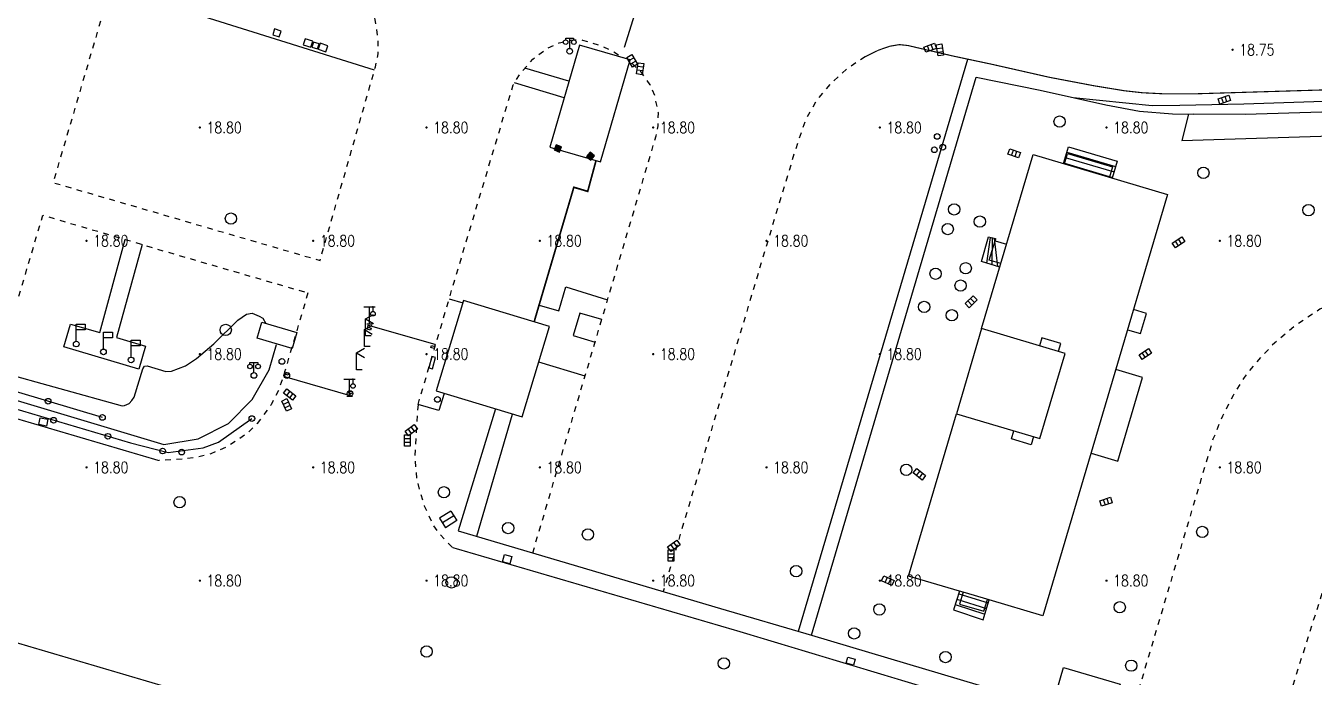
# Model space of a CAD drawing. Extents: x 404846 to 408477, y 3390929 to 3392894.
# Drawn here: x 406226 to 406339.7, y 3392095.9 to 3392153.4 of the extents above; entities that cross this region are included whole.
import ezdxf
from ezdxf.enums import TextEntityAlignment as Align

# ---------------------------------------------------------------- set-up
doc = ezdxf.new("R2010")
doc.units = 0
doc.header["$LTSCALE"] = 0.5
doc.header["$PDSIZE"] = 0.2
doc.linetypes.add('X6', pattern=[2, 1, -1])
doc.layers.get('0').update_dxf_attribs({"linetype": 'CONTINUOUS'})
doc.layers.add('ASSIST', color=7, linetype='CONTINUOUS', plot=False)
for name, color, linetype in [('DLDW', 11, 'CONTINUOUS'), ('DLSS', 4, 'CONTINUOUS'), ('FZTZ', 7, 'CONTINUOUS'), ('GCD', 1, 'CONTINUOUS'), ('GXYZ', 2, 'CONTINUOUS'), ('JMD', 6, 'CONTINUOUS'), ('ZBTZ', 3, 'CONTINUOUS')]:
    doc.layers.add(name, color=color, linetype=linetype)
doc.styles.add('HZ', font='rs.shx', dxfattribs={"width": 0.8, "bigfont": 'hztxt.shx'})
doc.linetypes.add('1161', pattern='A,0,[149,AAA.SHX,S=0.15,R=0,X=0,Y=0],-1.6', length=1.6)
doc.linetypes.add('443', pattern='A,5,[169,AAA.SHX,S=0.83,R=0,X=0,Y=0],5', length=10)
doc.linetypes.add('444', pattern='A,4.5,[145,AAA.SHX,S=1,R=0,X=0,Y=1],4.5,-0.5,[146,AAA.SHX,S=1,R=0,X=0,Y=0],-0.5', length=10)
doc.linetypes.add('447', pattern='A,8,-1,[148,AAA.SHX,S=1,R=0,X=0,Y=0],-1', length=10)

# ---------------------------------------------------------------- blocks, each defined once
blk = doc.blocks.new('gc097')
for p, q in [((-0.7, 2), (-0.7, 2.3)), ((-0.7, 2.3), (0.7, 2.3)), ((0, 0.5), (0, 2.3)), ((0.7, 2.3), (0.7, 2))]:
    blk.add_line(p, q)
for centre, radius in [((-0.7, 1.6), 0.4), ((0, 0), 0.5), ((0.73, 1.6), 0.4)]:
    blk.add_circle(centre, radius)
blk = doc.blocks.new('gc098')
for p, q in [((0, 0.5), (0, 3.5)), ((0, 3.5), (1.6, 3.5)), ((1.6, 2.5), (0, 2.5)), ((1.6, 3.5), (1.6, 2.5))]:
    blk.add_line(p, q)
blk.add_circle((0, 0), 0.5)
blk = doc.blocks.new('gc052')
for p, q in [((0, 3), (1.39, 3.8)), ((0, 3), (1.39, 2.2)), ((0, 0), (0, 3)), ((1, 0), (0, 0))]:
    blk.add_line(p, q)
blk = doc.blocks.new('gc063')
for p, q in [((-1, 3), (1, 3)), ((0, 0), (0, 3)), ((0.6, 3), (0.6, 2.2)), ((-0.5, 0), (0.5, 0))]:
    blk.add_line(p, q)
blk.add_circle((0.6, 1.8), 0.4)
blk.add_point((0.6, 3))
blk.add_point((0.6, 3))
blk = doc.blocks.new('GC200')
at = {"linetype": 'Continuous', "const_width": 0.2, "flags": 128}
blk.add_lwpolyline([(-0.1, 0, 1), (0.1, 0, 1)], format="xyb", close=True, dxfattribs=at)
blk = doc.blocks.new('gc170')
at = {"linetype": 'Continuous'}
blk.add_circle((0, 0), 0.5, dxfattribs=at)
blk = doc.blocks.new('gc188')
blk.add_circle((0, 0), 1)
blk = doc.blocks.new('gc041')
for p, q in [((-1, 0.5), (1, 0.5)), ((-1, -0.5), (-1, 0.5)), ((-0.33, 0.5), (-0.33, -0.5)), ((0.33, 0.5), (0.33, -0.5)), ((1, 0.5), (1, -0.5)), ((1, -0.5), (-1, -0.5))]:
    blk.add_line(p, q)
blk = doc.blocks.new('*U31')
at = {"linetype": 'Continuous'}
for points in [[(0, 0), (0.5, 0.5), (-0.5, 0.5)], [(0, 0), (-0.5, 0.5), (-0.5, -0.5)], [(0, 0), (-0.5, -0.5), (0.5, -0.5)], [(0, 0), (0.5, -0.5), (0.5, 0.5)]]:
    blk.add_solid(points, dxfattribs=at)
blk = doc.blocks.new('gc002')
blk.add_lwpolyline([(-0.5, -0.5), (0.5, -0.5), (0.5, 0.5), (-0.5, 0.5), (-0.5, -0.5)])
at = {"linetype": 'Continuous'}
blk.add_blockref('*U31', (0, 0), dxfattribs=at)

msp = doc.modelspace()

# ---------------------------------------------------------------- linework, layer by layer
at = {"layer": 'ASSIST', "linetype": 'Continuous', "flags": 128}
for points, elevation in [([(406232.757, 3392118.789), (406169.645, 3392137.658), (406129.565, 3392149.589), (406071.696, 3392166.666)], 18.853), ([(406317.558, 3392141.193), (406318.001, 3392142.689), (406322.306, 3392141.423), (406321.861, 3392139.921)], 18.918), ([(406166.131, 3392137.019), (406235.242, 3392116.532), (406238.559, 3392115.699), (406241.642, 3392116.102), (406243.008, 3392116.595), (406245.947, 3392118.69)], 18.88), ([(406311.945, 3392132.06), (406310.321, 3392132.557), (406310.952, 3392134.73), (406311.558, 3392134.576), (406311.522, 3392134.381)], 19.201), ([(406263.505, 3392110.526), (406262.506, 3392109.902)], 19.23), ([(406308.389, 3392103.442), (406307.851, 3392101.791), (406310.479, 3392100.923), (406310.995, 3392102.672)], 19.19)]:
    msp.add_lwpolyline(points, dxfattribs=dict(at, elevation=elevation))
at = {"layer": 'DLDW', "linetype": 'Continuous'}
for p, q in [((406262.506, 3392109.902), (406263.036, 3392109.054)), ((406263.77, 3392110.102), (406262.771, 3392109.478)), ((406263.505, 3392110.526), (406264.035, 3392109.678)), ((406264.035, 3392109.678), (406263.036, 3392109.054))]:
    msp.add_line(p, q, dxfattribs=at)
at = {"layer": 'DLSS', "linetype": 'Continuous', "const_width": 0.1, "flags": 128}
for points, elevation in [([(405956.742, 3392178.449), (406005.467, 3392164.024), (406051.337, 3392150.407), (406087.518, 3392139.758), (406125.857, 3392128.358), (406161.319, 3392117.927), (406203.686, 3392105.242), (406244.726, 3392093.133), (406283.477, 3392081.6), (406308.291, 3392074.282)], 18.633), ([(406300.074, 3392150.635), (406301.235, 3392151.209), (406302.23, 3392151.554), (406303.08, 3392151.701), (406303.843, 3392151.618), (406307.794, 3392150.696), (406311.244, 3392149.963)], 18.758), ([(406311.244, 3392149.963), (406316.327, 3392148.812), (406320.289, 3392148.06), (406322.915, 3392147.63), (406324.548, 3392147.448), (406326.48, 3392147.352), (406329.428, 3392147.363)], 18.875), ([(406329.428, 3392147.363), (406341.25, 3392147.722), (406353.568, 3392148.094)], 18.776), ([(406209.102, 3392123.422), (406237.762, 3392114.973)], 18.559), ([(406263.632, 3392107.306), (406288.917, 3392099.906), (406313.647, 3392092.459)], 18.595)]:
    msp.add_lwpolyline(points, dxfattribs=dict(at, elevation=elevation))
at = {"layer": 'DLSS', "linetype": 'X6', "flags": 128}
for points, elevation in [([(406055.04, 3392172.216), (406060.618, 3392170.619), (406060.796, 3392170.085), (406060.985, 3392169.945), (406061.188, 3392169.897), (406061.483, 3392169.971), (406061.694, 3392170.263), (406126.44, 3392151.074), (406127.843, 3392150.615), (406166.856, 3392139.042), (406174.754, 3392136.763), (406174.891, 3392136.226), (406175.131, 3392136.084), (406175.408, 3392136.059), (406175.603, 3392136.099), (406175.909, 3392136.402), (406206.394, 3392127.344), (406223.304, 3392122.36), (406227.496, 3392136.638), (406234.773, 3392134.505), (406236.258, 3392134.046), (406250.889, 3392129.777)], 18.843), ([(406260.607, 3392119.917), (406263.794, 3392130.73), (406269.001, 3392148.138), (406269.607, 3392149.125), (406270.729, 3392150.42), (406272.015, 3392151.363), (406273.072, 3392151.865), (406274.077, 3392152.08)], 18.985), ([(406274.077, 3392152.08), (406274.421, 3392152.123), (406274.794, 3392152.146), (406275.135, 3392152.104), (406275.904, 3392151.866), (406276.676, 3392151.628), (406277.706, 3392151.161), (406278.782, 3392150.524)], 18.87), ([(406270.732, 3392106.838), (406281.619, 3392143.644), (406281.804, 3392144.534), (406281.816, 3392145.68), (406281.518, 3392147.137), (406281.098, 3392148.152), (406280.359, 3392149.202), (406279.276, 3392150.219)], 18.774), ([(406300.074, 3392150.635), (406298.405, 3392149.531), (406296.987, 3392148.22), (406295.749, 3392146.752), (406294.777, 3392144.989), (406293.856, 3392142.268), (406291.53, 3392134.577), (406287.194, 3392120.042), (406285.081, 3392112.951), (406282.246, 3392103.427)], 18.571), ([(406365.417, 3392127.417), (406356.618, 3392129.87), (406352.97, 3392130.733), (406350.123, 3392131.111), (406347.976, 3392131.107), (406345.501, 3392130.634), (406342.916, 3392129.722), (406340.187, 3392128.331), (406338.03, 3392126.903), (406336.2, 3392125.381), (406334.476, 3392123.567), (406333.5, 3392122.318), (406332.525, 3392120.731), (406331.588, 3392118.901), (406330.748, 3392116.856), (406328.658, 3392109.833), (406323.587, 3392092.692)], 19.025), ([(406250.889, 3392129.777), (406248.837, 3392122.814), (406248.3, 3392121.172), (406247.645, 3392119.913), (406246.428, 3392118.26), (406245.522, 3392117.361), (406243.764, 3392116.205), (406242.327, 3392115.578), (406241.03, 3392115.254), (406239.985, 3392115.113), (406237.762, 3392114.973)], 18.934), ([(406260.607, 3392119.917), (406260.494, 3392118.449), (406260.315, 3392115.4), (406260.489, 3392113.268), (406261.159, 3392110.969), (406261.957, 3392109.22), (406262.488, 3392108.523), (406263.632, 3392107.306)], 19.115), ([(406341.274, 3392106.09), (406335.84, 3392089.003)], 19.022)]:
    msp.add_lwpolyline(points, dxfattribs=dict(at, elevation=elevation))
at = {"layer": 'DLSS', "linetype": 'X6', "elevation": 18.87, "flags": 128}
msp.add_lwpolyline([(406250.305, 3392161.355), (406246.231, 3392162.649), (406244.576, 3392163.075), (406242.714, 3392163.286), (406241.351, 3392163.154), (406240.112, 3392162.921), (406238.827, 3392162.43), (406237.309, 3392161.609), (406236.369, 3392160.906), (406235.486, 3392160.098), (406234.789, 3392159.204), (406234.017, 3392157.979), (406233.473, 3392156.781), (406228.407, 3392139.52), (406251.962, 3392132.644), (406256.855, 3392149.747), (406257.1, 3392150.883), (406257.098, 3392152.072), (406256.834, 3392153.92), (406256.429, 3392155.462), (406255.897, 3392156.586), (406255.121, 3392157.8), (406253.45, 3392159.522), (406252.175, 3392160.466), (406250.305, 3392161.355)], close=True, dxfattribs=at)
at = {"layer": 'FZTZ', "linetype": 'Continuous', "flags": 128}
for points, elevation in [([(406279.902, 3392155.335), (406280.009, 3392155.306), (406278.792, 3392151.449)], 19.9), ([(406256.189, 3392126.768), (406256.219, 3392126.924), (406262.098, 3392125.252), (406262.079, 3392125.064)], 20.137), ([(406248.87, 3392122.604), (406248.818, 3392122.397), (406254.62, 3392120.736), (406254.656, 3392120.898)], 20.143)]:
    msp.add_lwpolyline(points, dxfattribs=dict(at, elevation=elevation))
for points, elevation in [([(406247.802, 3392152.57), (406248.364, 3392152.394), (406248.522, 3392152.898), (406247.948, 3392153.078), (406247.802, 3392152.57)], 21.297), ([(406251.16, 3392151.468), (406251.327, 3392152.01), (406250.647, 3392152.22), (406250.48, 3392151.677), (406251.16, 3392151.468)], 19.135), ([(406251.74, 3392151.329), (406251.876, 3392151.773), (406251.382, 3392151.925), (406251.245, 3392151.481), (406251.74, 3392151.329)], 19.055), ([(406252.473, 3392151.072), (406252.651, 3392151.592), (406251.985, 3392151.82), (406251.807, 3392151.301), (406252.473, 3392151.072)], 19.135), ([(406261.824, 3392124.173), (406261.554, 3392123.156), (406261.871, 3392123.072), (406262.141, 3392124.088), (406261.824, 3392124.173)], 20.072), ([(406227.276, 3392118.762), (406227.951, 3392118.62), (406227.825, 3392118.023), (406227.151, 3392118.165), (406227.276, 3392118.762)], 18.973), ([(406268.233, 3392106.692), (406268.887, 3392106.514), (406268.715, 3392105.876), (406268.06, 3392106.054), (406268.233, 3392106.692)], 19.035), ([(406298.533, 3392097.631), (406299.17, 3392097.455), (406299.025, 3392096.927), (406298.387, 3392097.102), (406298.533, 3392097.631)], 19.26)]:
    msp.add_lwpolyline(points, close=True, dxfattribs=dict(at, elevation=elevation))
at = {"layer": 'JMD', "linetype": 'Continuous'}
for p, q in [((406317.558, 3392141.193), (406318.001, 3392142.689)), ((406317.717, 3392141.73), (406322.021, 3392140.46)), ((406317.859, 3392142.21), (406322.163, 3392140.942)), ((406318.001, 3392142.689), (406322.306, 3392141.423)), ((406317.575, 3392141.251), (406321.878, 3392139.979)), ((406322.306, 3392141.423), (406321.861, 3392139.921)), ((406310.321, 3392132.557), (406310.952, 3392134.73)), ((406310.799, 3392132.411), (406311.13, 3392134.685)), ((406310.952, 3392134.73), (406311.558, 3392134.576)), ((406311.277, 3392132.264), (406311.309, 3392134.639)), ((406311.755, 3392132.118), (406311.487, 3392134.594)), ((406311.945, 3392132.06), (406310.321, 3392132.557)), ((406308.389, 3392103.442), (406307.851, 3392101.791)), ((406308.316, 3392103.217), (406310.925, 3392102.434)), ((406308.006, 3392102.266), (406310.628, 3392101.427)), ((406308.161, 3392102.742), (406310.776, 3392101.93)), ((406310.479, 3392100.923), (406310.995, 3392102.672)), ((406307.851, 3392101.791), (406310.479, 3392100.923))]:
    msp.add_line(p, q, dxfattribs=at)
at = {"layer": 'JMD', "linetype": 'Continuous', "flags": 128}
for points, elevation in [([(406276.71, 3392141.355), (406279.319, 3392150.369), (406274.845, 3392151.664), (406272.236, 3392142.65), (406276.71, 3392141.355)], 23.658), ([(406262.21, 3392121.126), (406269.789, 3392118.829), (406272.206, 3392126.806), (406264.627, 3392129.103), (406262.21, 3392121.126)], 23.818), ([(406246.818, 3392127.183), (406249.917, 3392126.28), (406249.509, 3392124.881), (406246.41, 3392125.784), (406246.818, 3392127.183)], 20.8), ([(406256.189, 3392126.768), (406256.469, 3392126.682), (406256.41, 3392126.488), (406256.129, 3392126.575), (406256.189, 3392126.768)], 20.157), ([(406317.711, 3392124.446), (406310.338, 3392126.627), (406308.115, 3392119.109), (406315.488, 3392116.929), (406317.711, 3392124.446)], 35.242), ([(406261.799, 3392125.151), (406262.079, 3392125.064), (406262.02, 3392124.87), (406261.739, 3392124.957), (406261.799, 3392125.151)], 20.036), ([(406248.93, 3392122.798), (406249.21, 3392122.711), (406249.151, 3392122.518), (406248.87, 3392122.604), (406248.93, 3392122.798)], 20.157), ([(406254.54, 3392121.146), (406254.821, 3392121.06), (406254.761, 3392120.866), (406254.481, 3392120.952), (406254.54, 3392121.146)], 20.157), ([(406321.139, 3392090.286), (406316.133, 3392091.734), (406317.57, 3392096.703), (406322.576, 3392095.255), (406321.139, 3392090.286)], 23.557)]:
    msp.add_lwpolyline(points, close=True, dxfattribs=dict(at, elevation=elevation))
at = {"layer": 'JMD', "linetype": '447', "flags": 128}
for points, elevation in [([(406295.338, 3392099.571), (406309.852, 3392148.839)], 22.001), ([(406309.852, 3392148.839), (406315.513, 3392147.676), (406321.308, 3392146.372), (406324.262, 3392145.838), (406327.179, 3392145.588), (406329.053, 3392145.549)], 21.892), ([(406206.595, 3392125.862), (406238.173, 3392116.407)], 21.661), ([(406238.173, 3392116.407), (406241.22, 3392116.913), (406243.877, 3392118.241), (406245.987, 3392120.372), (406247.471, 3392122.981), (406248.115, 3392125.239)], 21.683), ([(406267.445, 3392119.539), (406264.164, 3392108.783), (406287.297, 3392101.931)], 22.239), ([(406287.297, 3392101.931), (406295.338, 3392099.571), (406315.139, 3392093.666)], 21.979)]:
    msp.add_lwpolyline(points, dxfattribs=dict(at, elevation=elevation))
at = {"layer": 'JMD', "linetype": '444', "elevation": 21.976, "flags": 128}
msp.add_lwpolyline([(406347.126, 3392145.954), (406333.594, 3392145.538), (406329.053, 3392145.549)], dxfattribs=at)
at = {"layer": 'JMD', "linetype": 'Continuous', "flags": 128}
for points, elevation in [([(406310.338, 3392126.627), (406314.881, 3392141.985), (406326.753, 3392138.474), (406315.747, 3392101.266), (406310.995, 3392102.672), (406308.701, 3392103.35), (406308.389, 3392103.442), (406303.876, 3392104.777), (406308.115, 3392119.109)], 32.452), ([(406317.657, 3392141.164), (406317.927, 3392142.076), (406321.883, 3392140.906), (406321.613, 3392139.994)], 22.486), ([(406312.037, 3392132.37), (406311.017, 3392132.672), (406311.522, 3392134.381), (406312.543, 3392134.079)], 21.649), ([(406323.222, 3392126.535), (406324.357, 3392126.2), (406324.881, 3392127.972), (406323.746, 3392128.308)], 23.02), ([(406317.111, 3392124.624), (406317.314, 3392125.311), (406315.637, 3392125.807), (406315.434, 3392125.119)], 34.371), ([(406319.995, 3392115.626), (406322.356, 3392114.927), (406324.544, 3392122.323), (406322.182, 3392123.022)], 24.106), ([(406314.911, 3392117.099), (406314.699, 3392116.383), (406312.98, 3392116.891), (406313.192, 3392117.608)], 34.42), ([(406308.701, 3392103.35), (406308.394, 3392102.315), (406310.537, 3392101.681), (406310.843, 3392102.717)], 22.477)]:
    msp.add_lwpolyline(points, dxfattribs=dict(at, elevation=elevation))
at = {"layer": 'JMD', "linetype": '443', "const_width": 0.15, "elevation": 21.556, "flags": 128}
msp.add_lwpolyline([(406276.317, 3392141.469), (406275.58, 3392138.743), (406274.357, 3392139.107), (406270.85, 3392127.217)], dxfattribs=at)
at = {"layer": 'ZBTZ', "linetype": '1161', "flags": 128}
for points, elevation in [([(406256.772, 3392149.457), (406233.473, 3392156.781)], 18.875), ([(406294.183, 3392099.91), (406309.123, 3392150.413)], 19.137), ([(406273.92, 3392148.468), (406270.025, 3392149.608)], 19.009), ([(406273.494, 3392146.998), (406269.115, 3392148.323)], 19.065), ([(406318.41, 3392147.024), (406325.395, 3392146.324), (406327.82, 3392146.365), (406333.481, 3392146.46), (406349.339, 3392146.989)], 18.9), ([(406328.598, 3392145.558), (406327.999, 3392143.239), (406342.167, 3392143.685)], 18.848), ([(406236.258, 3392134.046), (406233.992, 3392125.855), (406236.571, 3392125.076), (406235.977, 3392123.049), (406229.363, 3392125.01), (406229.939, 3392127.018), (406232.522, 3392126.288), (406234.773, 3392134.505)], 19.242), ([(406271.285, 3392128.691), (406273.027, 3392128.186), (406273.645, 3392130.304), (406277.336, 3392129.163)], 19.083), ([(406263.362, 3392129.264), (406264.565, 3392128.899)], 19.312), ([(406223.458, 3392122.886), (406234.493, 3392119.823), (406234.714, 3392119.831), (406235.133, 3392120.022), (406235.353, 3392120.274), (406235.56, 3392120.569), (406236.32, 3392123.091), (406236.478, 3392123.311), (406236.722, 3392123.351), (406238.352, 3392122.856), (406238.847, 3392122.881), (406240.098, 3392123.351), (406241.065, 3392123.984), (406242.589, 3392125.294), (406244.699, 3392127.37), (406245.471, 3392127.912), (406245.981, 3392127.983), (406246.598, 3392127.74), (406246.918, 3392127.559), (406247.183, 3392127.077)], 19.012), ([(406276.821, 3392127.425), (406274.871, 3392127.981), (406274.287, 3392126.007), (406276.232, 3392125.432)], 19.027), ([(406275.342, 3392122.424), (406271.254, 3392123.663)], 18.946), ([(406262.905, 3392120.915), (406262.453, 3392119.4), (406260.607, 3392119.917)], 19.164), ([(406265.792, 3392108.301), (406268.939, 3392119.086)], 19.102)]:
    msp.add_lwpolyline(points, dxfattribs=dict(at, elevation=elevation))

# ---------------------------------------------------------------- block references
at = {"layer": 'DLDW', "linetype": 'Continuous', "xscale": 0.5, "yscale": 0.5}
for name, p in [('gc097', (406273.99, 3392151.113, 19.065)), ('gc098', (406230.451, 3392125.266, 19.323)), ('gc098', (406232.85, 3392124.576, 19.346)), ('gc098', (406235.289, 3392123.862, 19.323)), ('gc097', (406246.129, 3392122.49, 19.226))]:
    msp.add_blockref(name, p, dxfattribs=at)
at = {"layer": 'DLSS', "linetype": 'Continuous', "xscale": 0.5, "yscale": 0.5}
for name, p in [('gc063', (406256.329, 3392127.042, 19.223)), ('gc052', (406255.871, 3392125.043, 18.967)), ('gc052', (406255.976, 3392125.984, 18.967)), ('gc052', (406255.19, 3392122.991, 18.967)), ('gc063', (406254.569, 3392120.662, 19.148))]:
    msp.add_blockref(name, p, dxfattribs=at)
at = {"layer": 'GCD', "linetype": 'Continuous'}
ref = msp.add_blockref('GC200', (406332.483, 3392151.247, 18.749), dxfattribs=dict(at, xscale=0.5, yscale=0.5, zscale=0.5))
ref.add_attrib('height', '18.75', dxfattribs={"linetype": 'Continuous', "height": 1, "style": 'HZ', "width": 0.8}).set_placement((406333.083, 3392151.247, 18.749), align=Align.MIDDLE_LEFT)
ref = msp.add_blockref('GC200', (406241.358, 3392144.379, 18.8), dxfattribs=dict(at, xscale=0.5, yscale=0.5, zscale=0.5))
ref.add_attrib('height', '18.80', dxfattribs={"linetype": 'Continuous', "height": 1, "style": 'HZ', "width": 0.8}).set_placement((406241.958, 3392144.379, 18.8), align=Align.MIDDLE_LEFT)
ref = msp.add_blockref('GC200', (406261.358, 3392144.379, 18.8), dxfattribs=dict(at, xscale=0.5, yscale=0.5, zscale=0.5))
ref.add_attrib('height', '18.80', dxfattribs={"linetype": 'Continuous', "height": 1, "style": 'HZ', "width": 0.8}).set_placement((406261.958, 3392144.379, 18.8), align=Align.MIDDLE_LEFT)
ref = msp.add_blockref('GC200', (406281.358, 3392144.379, 18.8), dxfattribs=dict(at, xscale=0.5, yscale=0.5, zscale=0.5))
ref.add_attrib('height', '18.80', dxfattribs={"linetype": 'Continuous', "height": 1, "style": 'HZ', "width": 0.8}).set_placement((406281.958, 3392144.379, 18.8), align=Align.MIDDLE_LEFT)
ref = msp.add_blockref('GC200', (406301.358, 3392144.379, 18.8), dxfattribs=dict(at, xscale=0.5, yscale=0.5, zscale=0.5))
ref.add_attrib('height', '18.80', dxfattribs={"linetype": 'Continuous', "height": 1, "style": 'HZ', "width": 0.8}).set_placement((406301.958, 3392144.379, 18.8), align=Align.MIDDLE_LEFT)
ref = msp.add_blockref('GC200', (406321.358, 3392144.379, 18.8), dxfattribs=dict(at, xscale=0.5, yscale=0.5, zscale=0.5))
ref.add_attrib('height', '18.80', dxfattribs={"linetype": 'Continuous', "height": 1, "style": 'HZ', "width": 0.8}).set_placement((406321.958, 3392144.379, 18.8), align=Align.MIDDLE_LEFT)
ref = msp.add_blockref('GC200', (406231.358, 3392134.379, 18.8), dxfattribs=dict(at, xscale=0.5, yscale=0.5, zscale=0.5))
ref.add_attrib('height', '18.80', dxfattribs={"linetype": 'Continuous', "height": 1, "style": 'HZ', "width": 0.8}).set_placement((406231.958, 3392134.379, 18.8), align=Align.MIDDLE_LEFT)
ref = msp.add_blockref('GC200', (406251.358, 3392134.379, 18.8), dxfattribs=dict(at, xscale=0.5, yscale=0.5, zscale=0.5))
ref.add_attrib('height', '18.80', dxfattribs={"linetype": 'Continuous', "height": 1, "style": 'HZ', "width": 0.8}).set_placement((406251.958, 3392134.379, 18.8), align=Align.MIDDLE_LEFT)
ref = msp.add_blockref('GC200', (406271.358, 3392134.379, 18.8), dxfattribs=dict(at, xscale=0.5, yscale=0.5, zscale=0.5))
ref.add_attrib('height', '18.80', dxfattribs={"linetype": 'Continuous', "height": 1, "style": 'HZ', "width": 0.8}).set_placement((406271.958, 3392134.379, 18.8), align=Align.MIDDLE_LEFT)
ref = msp.add_blockref('GC200', (406291.358, 3392134.379, 18.8), dxfattribs=dict(at, xscale=0.5, yscale=0.5, zscale=0.5))
ref.add_attrib('height', '18.80', dxfattribs={"linetype": 'Continuous', "height": 1, "style": 'HZ', "width": 0.8}).set_placement((406291.958, 3392134.379, 18.8), align=Align.MIDDLE_LEFT)
ref = msp.add_blockref('GC200', (406331.358, 3392134.379, 18.8), dxfattribs=dict(at, xscale=0.5, yscale=0.5, zscale=0.5))
ref.add_attrib('height', '18.80', dxfattribs={"linetype": 'Continuous', "height": 1, "style": 'HZ', "width": 0.8}).set_placement((406331.958, 3392134.379, 18.8), align=Align.MIDDLE_LEFT)
ref = msp.add_blockref('GC200', (406241.358, 3392124.379, 18.8), dxfattribs=dict(at, xscale=0.5, yscale=0.5, zscale=0.5))
ref.add_attrib('height', '18.80', dxfattribs={"linetype": 'Continuous', "height": 1, "style": 'HZ', "width": 0.8}).set_placement((406241.958, 3392124.379, 18.8), align=Align.MIDDLE_LEFT)
ref = msp.add_blockref('GC200', (406261.358, 3392124.379, 18.8), dxfattribs=dict(at, xscale=0.5, yscale=0.5, zscale=0.5))
ref.add_attrib('height', '18.80', dxfattribs={"linetype": 'Continuous', "height": 1, "style": 'HZ', "width": 0.8}).set_placement((406261.958, 3392124.379, 18.8), align=Align.MIDDLE_LEFT)
ref = msp.add_blockref('GC200', (406281.358, 3392124.379, 18.8), dxfattribs=dict(at, xscale=0.5, yscale=0.5, zscale=0.5))
ref.add_attrib('height', '18.80', dxfattribs={"linetype": 'Continuous', "height": 1, "style": 'HZ', "width": 0.8}).set_placement((406281.958, 3392124.379, 18.8), align=Align.MIDDLE_LEFT)
ref = msp.add_blockref('GC200', (406301.358, 3392124.379, 18.8), dxfattribs=dict(at, xscale=0.5, yscale=0.5, zscale=0.5))
ref.add_attrib('height', '18.80', dxfattribs={"linetype": 'Continuous', "height": 1, "style": 'HZ', "width": 0.8}).set_placement((406301.958, 3392124.379, 18.8), align=Align.MIDDLE_LEFT)
ref = msp.add_blockref('GC200', (406231.358, 3392114.379, 18.8), dxfattribs=dict(at, xscale=0.5, yscale=0.5, zscale=0.5))
ref.add_attrib('height', '18.80', dxfattribs={"linetype": 'Continuous', "height": 1, "style": 'HZ', "width": 0.8}).set_placement((406231.958, 3392114.379, 18.8), align=Align.MIDDLE_LEFT)
ref = msp.add_blockref('GC200', (406251.358, 3392114.379, 18.8), dxfattribs=dict(at, xscale=0.5, yscale=0.5, zscale=0.5))
ref.add_attrib('height', '18.80', dxfattribs={"linetype": 'Continuous', "height": 1, "style": 'HZ', "width": 0.8}).set_placement((406251.958, 3392114.379, 18.8), align=Align.MIDDLE_LEFT)
ref = msp.add_blockref('GC200', (406271.358, 3392114.379, 18.8), dxfattribs=dict(at, xscale=0.5, yscale=0.5, zscale=0.5))
ref.add_attrib('height', '18.80', dxfattribs={"linetype": 'Continuous', "height": 1, "style": 'HZ', "width": 0.8}).set_placement((406271.958, 3392114.379, 18.8), align=Align.MIDDLE_LEFT)
ref = msp.add_blockref('GC200', (406291.358, 3392114.379, 18.8), dxfattribs=dict(at, xscale=0.5, yscale=0.5, zscale=0.5))
ref.add_attrib('height', '18.80', dxfattribs={"linetype": 'Continuous', "height": 1, "style": 'HZ', "width": 0.8}).set_placement((406291.958, 3392114.379, 18.8), align=Align.MIDDLE_LEFT)
ref = msp.add_blockref('GC200', (406331.358, 3392114.379, 18.8), dxfattribs=dict(at, xscale=0.5, yscale=0.5, zscale=0.5))
ref.add_attrib('height', '18.80', dxfattribs={"linetype": 'Continuous', "height": 1, "style": 'HZ', "width": 0.8}).set_placement((406331.958, 3392114.379, 18.8), align=Align.MIDDLE_LEFT)
ref = msp.add_blockref('GC200', (406241.358, 3392104.379, 18.8), dxfattribs=dict(at, xscale=0.5, yscale=0.5, zscale=0.5))
ref.add_attrib('height', '18.80', dxfattribs={"linetype": 'Continuous', "height": 1, "style": 'HZ', "width": 0.8}).set_placement((406241.958, 3392104.379, 18.8), align=Align.MIDDLE_LEFT)
ref = msp.add_blockref('GC200', (406261.358, 3392104.379, 18.8), dxfattribs=dict(at, xscale=0.5, yscale=0.5, zscale=0.5))
ref.add_attrib('height', '18.80', dxfattribs={"linetype": 'Continuous', "height": 1, "style": 'HZ', "width": 0.8}).set_placement((406261.958, 3392104.379, 18.8), align=Align.MIDDLE_LEFT)
ref = msp.add_blockref('GC200', (406281.358, 3392104.379, 18.8), dxfattribs=dict(at, xscale=0.5, yscale=0.5, zscale=0.5))
ref.add_attrib('height', '18.80', dxfattribs={"linetype": 'Continuous', "height": 1, "style": 'HZ', "width": 0.8}).set_placement((406281.958, 3392104.379, 18.8), align=Align.MIDDLE_LEFT)
ref = msp.add_blockref('GC200', (406301.358, 3392104.379, 18.8), dxfattribs=dict(at, xscale=0.5, yscale=0.5, zscale=0.5))
ref.add_attrib('height', '18.80', dxfattribs={"linetype": 'Continuous', "height": 1, "style": 'HZ', "width": 0.8}).set_placement((406301.958, 3392104.379, 18.8), align=Align.MIDDLE_LEFT)
ref = msp.add_blockref('GC200', (406321.358, 3392104.379, 18.8), dxfattribs=dict(at, xscale=0.5, yscale=0.5, zscale=0.5))
ref.add_attrib('height', '18.80', dxfattribs={"linetype": 'Continuous', "height": 1, "style": 'HZ', "width": 0.8}).set_placement((406321.958, 3392104.379, 18.8), align=Align.MIDDLE_LEFT)
at = {"layer": 'GXYZ', "linetype": 'Continuous', "xscale": 0.5, "yscale": 0.5}
for p, rotation in [((406279.506, 3392150.266, 18.775), 120.3059330279038), ((406305.808, 3392151.424, 18.845), 199.9726990963252), ((406306.661, 3392151.228, 18.845), 98.70963333446525), ((406280.213, 3392149.57, 18.797), 262.4673793191636), ((406331.754, 3392146.84, 18.723), 198.4152844538041), ((406313.216, 3392142.105, 18.914), 160.4259836833158), ((406327.713, 3392134.242, 19.016), 213.5964670714559), ((406309.406, 3392129.006, 19.187), 224.8050164937772), ((406324.789, 3392124.376, 18.748), 214.3413122051255), ((406249.283, 3392120.806, 18.962), 322.171969248747), ((406249.016, 3392119.888, 18.962), 294.8777548382762), ((406260.011, 3392117.67, 18.996), 216.2893687085703), ((406259.674, 3392116.761, 18.996), 89.52968106338717), ((406304.845, 3392113.767, 19.238), 321.4057007528334), ((406321.308, 3392111.347, 18.748), 17.73806933349732), ((406283.186, 3392107.454, 18.484), 216.3466644880838), ((406282.931, 3392106.587, 18.484), 89.58697684290001), ((406302.071, 3392104.38, 19.156), 156.0500810780763)]:
    msp.add_blockref('gc041', p, dxfattribs=dict(at, rotation=rotation))
for name, p in [('gc188', (406317.217, 3392144.906, 18.927)), ('gc170', (406306.421, 3392143.591, 18.361)), ('gc170', (406306.91, 3392142.637, 19.058)), ('gc170', (406306.167, 3392142.415, 18.361)), ('gc188', (406329.907, 3392140.383, 18.783)), ('gc188', (406307.915, 3392137.153, 19.054)), ('gc188', (406339.18, 3392137.089, 18.783)), ('gc188', (406244.102, 3392136.34, 18.911)), ('gc188', (406310.179, 3392136.073, 19.054)), ('gc188', (406307.35, 3392135.42, 19.076)), ('gc188', (406306.281, 3392131.471, 19.143)), ('gc188', (406308.931, 3392131.956, 19.143)), ('gc188', (406308.486, 3392130.422, 19.165)), ('gc188', (406305.268, 3392128.54, 19.165)), ('gc188', (406307.708, 3392127.807, 19.165)), ('gc188', (406243.635, 3392126.508, 18.999)), ('gc170', (406248.599, 3392123.734, 19.116)), ('gc170', (406249.031, 3392122.484, 19.148)), ('gc170', (406254.608, 3392120.891, 19.148)), ('gc170', (406262.325, 3392120.38, 19.148)), ('gc170', (406239.753, 3392115.723, 18.975)), ('gc188', (406303.687, 3392114.161, 19.146)), ('gc188', (406262.899, 3392112.177, 19.207)), ('gc188', (406239.569, 3392111.303, 18.857)), ('gc188', (406268.56, 3392109.024, 18.835)), ('gc188', (406275.597, 3392108.457, 18.734)), ('gc188', (406329.813, 3392108.677, 19.029)), ('gc188', (406293.976, 3392105.216, 19.064)), ('gc188', (406263.573, 3392104.23, 18.956)), ('gc188', (406301.313, 3392101.836, 19.182)), ('gc188', (406322.525, 3392102.029, 18.789)), ('gc188', (406299.088, 3392099.722, 19.182)), ('gc188', (406261.363, 3392098.127, 18.956)), ('gc188', (406287.589, 3392097.075, 19.024)), ('gc188', (406307.151, 3392097.632, 19.182)), ('gc188', (406323.545, 3392096.874, 18.789))]:
    msp.add_blockref(name, p, dxfattribs=at)
at = {"layer": 'JMD', "linetype": 'Continuous', "xscale": 0.5, "yscale": 0.5}
for p, rotation in [((406272.952, 3392142.539, 19.308), 248.6973565507327), ((406275.837, 3392141.849, 19.787), 229.5818008319702)]:
    msp.add_blockref('gc002', p, dxfattribs=dict(at, rotation=rotation))
at = {"layer": 'ZBTZ', "linetype": 'Continuous', "xscale": 0.5, "yscale": 0.5}
for p, rotation in [((406227.967, 3392120.221), 163.354575177929), ((406232.757, 3392118.789), 163.354575177929), ((406245.947, 3392118.69), 35.48231599865916), ((406228.451, 3392118.545), 343.4882716299653), ((406233.244, 3392117.124), 343.4882716299653), ((406238.071, 3392115.822), 345.9028079190199)]:
    msp.add_blockref('gc170', p, dxfattribs=dict(at, rotation=rotation))

doc.saveas('drawing.dxf')
